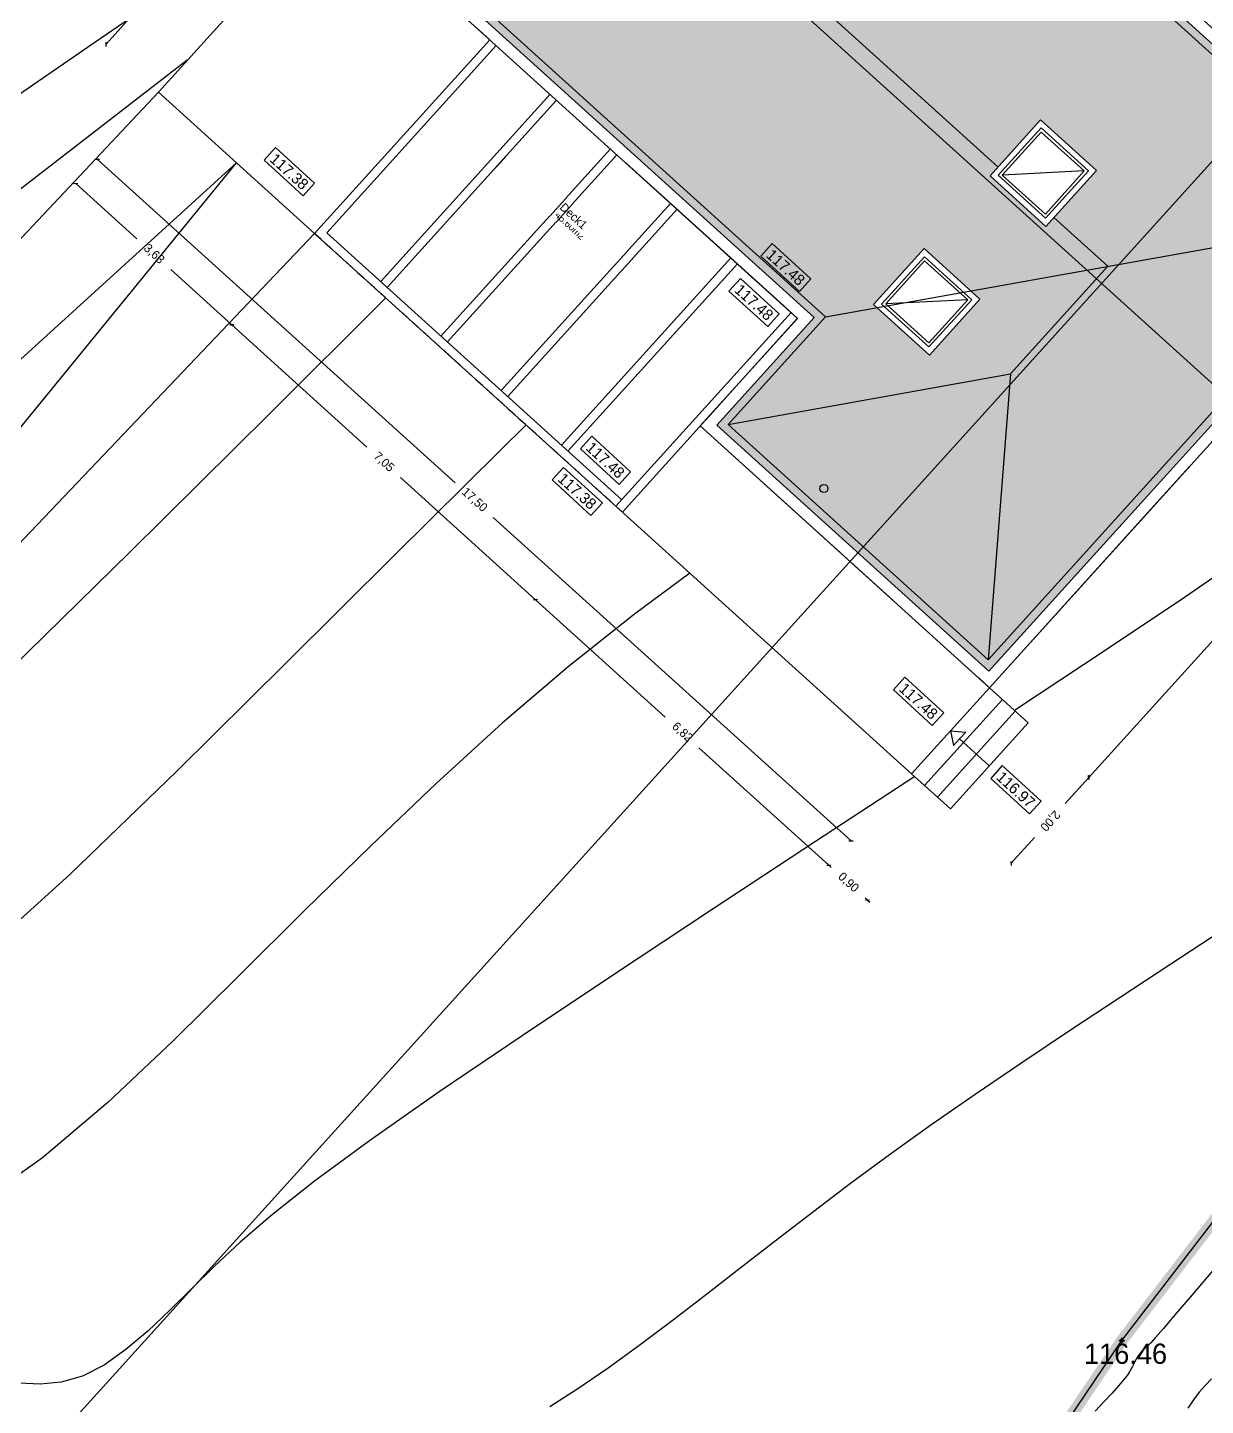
# Model space of a CAD drawing. Extents: x -196763 to -87623, y -65703 to -55832.
# Drawn here: x -87672.23 to -87651.93, y -65461.66 to -65437.92 of the extents above; entities that cross this region are included whole.
import ezdxf
from ezdxf.enums import TextEntityAlignment as Align

# ---------------------------------------------------------------- set-up
doc = ezdxf.new("R2010")
doc.units = 0
doc.header["$MEASUREMENT"] = 0
doc.header["$PDMODE"] = 34
doc.header["$PDSIZE"] = 0.05
doc.linetypes.add('DASHED', pattern=[70, 50, -20])
doc.layers.add('0_Limites_Terreno', color=30, linetype='DASHED', lineweight=35)
for name, color, linetype in [('0_PROP.aux', 6, 'Continuous'), ('0_PROP.aux.cotas', 30, 'Continuous'), ('0_pROP.aux.legenda', 7, 'Continuous'), ('0_PROP.corte', 10, 'Continuous'), ('0_PROP.corte.vaos', 160, 'Continuous'), ('0_PROP.trama', 251, 'Continuous'), ('0_PROP.vista1', 251, 'Continuous'), ('0_PROP.vista4', 140, 'Continuous'), ('0_PROPfinal', 4, 'Continuous'), ('CV', 8, 'Continuous'), ('CVD', 6, 'Continuous'), ('LEVTP_BERMA', 6, 'Continuous'), ('POINTS', 2, 'Continuous'), ('Z', 1, 'Continuous')]:
    doc.layers.add(name, color=color, linetype=linetype)
doc.styles.add('creativespace', font='GOTHIC.TTF')
doc.dimstyles.new('creativespace', dxfattribs={"dimtxt": 0.15, "dimasz": 0.05, "dimexe": 0.05, "dimexo": 0.05, "dimgap": 0.2, "dimtad": 0, "dimtoh": 1, "dimzin": 1, "dimtxsty": 'creativespace', "dimblk": 'OBLIQUE', "dimcen": 0, "dimclrd": 251, "dimclre": 256, "dimclrt": 30, "dimazin": 3, "dimtfac": 1, "dimtmove": 0, "dimatfit": 3, "dimldrblk": 'OBLIQUE', "dimfxl": 1, "dimlwd": -1, "dimlwe": -1, "dimarcsym": 0})

# ---------------------------------------------------------------- blocks, each defined once
blk = doc.blocks.new('_Oblique')
at = {"color": 0, "linetype": 'ByBlock', "lineweight": -2}
blk.add_line((-0.5, -0.5), (0.5, 0.5), dxfattribs=at)
blk = doc.blocks.new('*D221')
at = {"layer": '0_PROP.aux.cotas', "color": 251, "transparency": 16777216}
for p, q in [((-87671.397, -65440.612), (-87670.345, -65441.563)), ((-87668.707, -65443.045), (-87669.759, -65442.093))]:
    blk.add_line(p, q, dxfattribs=at)
at = {"layer": 'DEFPOINTS', "color": 0, "transparency": 16777216}
for p in [(-87671.397, -65440.612), (-87668.707, -65443.045), (-87668.707, -65443.045)]:
    blk.add_point(p, dxfattribs=at)
at = {"layer": '0_PROP.aux.cotas', "color": 251, "transparency": 16777216, "xscale": 0.05, "yscale": 0.05, "zscale": 0.05}
for p, rotation in [((-87671.397, -65440.612), 137.8568863659019), ((-87668.707, -65443.045), 317.8568863659019)]:
    blk.add_blockref('_Oblique', p, dxfattribs=dict(at, rotation=rotation))
at = {"layer": '0_PROP.aux.cotas', "color": 30, "transparency": 16777216, "insert": (-87670.052, -65441.828), "char_height": 0.15, "attachment_point": 5, "rotation": 317.8569, "style": 'creativespace'}
blk.add_mtext('3,63', dxfattribs=at)
blk = doc.blocks.new('*D222')
at = {"layer": '0_PROP.aux.cotas', "color": 251, "transparency": 16777216}
for p, q in [((-87668.707, -65443.045), (-87666.382, -65445.15)), ((-87663.477, -65447.779), (-87665.803, -65445.674))]:
    blk.add_line(p, q, dxfattribs=at)
at = {"layer": '0_PROP.aux.cotas', "transparency": 16777216}
blk.add_line((-87668.674, -65443.008), (-87668.674, -65443.008), dxfattribs=at)
at = {"layer": 'DEFPOINTS', "color": 0, "transparency": 16777216}
for p in [(-87668.707, -65443.045), (-87663.477, -65447.779), (-87663.477, -65447.779)]:
    blk.add_point(p, dxfattribs=at)
at = {"layer": '0_PROP.aux.cotas', "color": 251, "transparency": 16777216, "xscale": 0.05, "yscale": 0.05, "zscale": 0.05}
for p, rotation in [((-87668.707, -65443.045), 137.856957847918), ((-87663.477, -65447.779), 317.856957847918)]:
    blk.add_blockref('_Oblique', p, dxfattribs=dict(at, rotation=rotation))
at = {"layer": '0_PROP.aux.cotas', "color": 30, "transparency": 16777216, "insert": (-87666.092, -65445.412), "char_height": 0.15, "attachment_point": 5, "rotation": 317.857, "style": 'creativespace'}
blk.add_mtext('7,05', dxfattribs=at)
blk = doc.blocks.new('*D223')
at = {"layer": '0_PROP.aux.cotas', "color": 251, "transparency": 16777216}
for p, q in [((-87663.477, -65447.779), (-87661.239, -65449.803)), ((-87658.421, -65452.353), (-87660.659, -65450.329))]:
    blk.add_line(p, q, dxfattribs=at)
at = {"layer": 'DEFPOINTS', "color": 0, "transparency": 16777216}
for p in [(-87663.477, -65447.779), (-87658.421, -65452.353), (-87658.421, -65452.353)]:
    blk.add_point(p, dxfattribs=at)
at = {"layer": '0_PROP.aux.cotas', "color": 251, "transparency": 16777216, "xscale": 0.05, "yscale": 0.05, "zscale": 0.05}
for p, rotation in [((-87663.477, -65447.779), 137.856957847918), ((-87658.421, -65452.353), 317.856957847918)]:
    blk.add_blockref('_Oblique', p, dxfattribs=dict(at, rotation=rotation))
at = {"layer": '0_PROP.aux.cotas', "color": 30, "transparency": 16777216, "insert": (-87660.949, -65450.066), "char_height": 0.15, "attachment_point": 5, "rotation": 317.857, "style": 'creativespace'}
blk.add_mtext('6,82', dxfattribs=at)
blk = doc.blocks.new('*D224')
at = {"layer": '0_PROP.aux.cotas', "color": 251, "transparency": 16777216}
for p, q in [((-87671.02, -65440.196), (-87664.858, -65445.767)), ((-87658.04, -65451.932), (-87664.202, -65446.361))]:
    blk.add_line(p, q, dxfattribs=at)
at = {"layer": 'DEFPOINTS', "color": 0, "transparency": 16777216}
for p in [(-87671.02, -65440.196), (-87658.04, -65451.932), (-87658.04, -65451.932)]:
    blk.add_point(p, dxfattribs=at)
at = {"layer": '0_PROP.aux.cotas', "color": 251, "transparency": 16777216, "xscale": 0.05, "yscale": 0.05, "zscale": 0.05}
for p, rotation in [((-87671.02, -65440.196), 137.879987064216), ((-87658.04, -65451.932), 317.8799870642161)]:
    blk.add_blockref('_Oblique', p, dxfattribs=dict(at, rotation=rotation))
at = {"layer": '0_PROP.aux.cotas', "color": 30, "transparency": 16777216, "insert": (-87664.53, -65446.064), "char_height": 0.15, "attachment_point": 5, "rotation": 317.88, "style": 'creativespace'}
blk.add_mtext('17,50', dxfattribs=at)
blk = doc.blocks.new('*D225')
at = {"layer": '0_PROP.aux.cotas', "color": 251, "transparency": 16777216}
for p, q in [((-87658.421, -65452.353), (-87658.458, -65452.32)), ((-87658.421, -65452.353), (-87658.381, -65452.39)), ((-87657.754, -65452.957), (-87657.794, -65452.921)), ((-87657.754, -65452.957), (-87657.717, -65452.991))]:
    blk.add_line(p, q, dxfattribs=at)
at = {"layer": 'DEFPOINTS', "color": 0, "transparency": 16777216}
for p in [(-87658.421, -65452.353), (-87657.754, -65452.957), (-87657.754, -65452.957)]:
    blk.add_point(p, dxfattribs=at)
at = {"layer": '0_PROP.aux.cotas', "color": 251, "transparency": 16777216, "xscale": 0.05, "yscale": 0.05, "zscale": 0.05}
for p, rotation in [((-87658.421, -65452.353), 317.856957847918), ((-87657.754, -65452.957), 137.856957847918)]:
    blk.add_blockref('_Oblique', p, dxfattribs=dict(at, rotation=rotation))
at = {"layer": '0_PROP.aux.cotas', "color": 30, "transparency": 16777216, "insert": (-87658.088, -65452.655), "char_height": 0.15, "attachment_point": 5, "rotation": 317.857, "style": 'creativespace'}
blk.add_mtext('0,90', dxfattribs=at)
blk = doc.blocks.new('*D230')
at = {"layer": '0_PROP.aux.cotas', "color": 251, "transparency": 16777216}
for p, q in [((-87667.861, -65434.878), (-87669.104, -65436.251)), ((-87670.879, -65438.213), (-87669.636, -65436.839))]:
    blk.add_line(p, q, dxfattribs=at)
at = {"layer": '0_PROP.aux.cotas', "transparency": 16777216}
blk.add_line((-87667.824, -65434.911), (-87667.824, -65434.911), dxfattribs=at)
at = {"layer": 'DEFPOINTS', "color": 0, "transparency": 16777216}
for p in [(-87667.861, -65434.878), (-87670.879, -65438.213), (-87670.879, -65438.213)]:
    blk.add_point(p, dxfattribs=at)
at = {"layer": '0_PROP.aux.cotas', "color": 251, "transparency": 16777216, "xscale": 0.05, "yscale": 0.05, "zscale": 0.05}
for p, rotation in [((-87667.861, -65434.878), 47.85695784791795), ((-87670.879, -65438.213), 227.856957847918)]:
    blk.add_blockref('_Oblique', p, dxfattribs=dict(at, rotation=rotation))
at = {"layer": '0_PROP.aux.cotas', "color": 30, "transparency": 16777216, "insert": (-87669.37, -65436.545), "char_height": 0.15, "attachment_point": 5, "rotation": 47.857, "style": 'creativespace'}
blk.add_mtext('4,50', dxfattribs=at)
blk = doc.blocks.new('*D232')
at = {"layer": '0_PROP.aux.cotas', "color": 251, "transparency": 16777216}
for p, q in [((-87660.213, -65428.253), (-87654.054, -65433.828)), ((-87647.238, -65439.995), (-87653.398, -65434.421))]:
    blk.add_line(p, q, dxfattribs=at)
at = {"layer": 'DEFPOINTS', "color": 0, "transparency": 16777216}
for p in [(-87660.213, -65428.253), (-87647.238, -65439.995), (-87647.238, -65439.995)]:
    blk.add_point(p, dxfattribs=at)
at = {"layer": '0_PROP.aux.cotas', "color": 251, "transparency": 16777216, "xscale": 0.05, "yscale": 0.05, "zscale": 0.05}
for p, rotation in [((-87660.213, -65428.253), 137.856957847918), ((-87647.238, -65439.995), 317.856957847918)]:
    blk.add_blockref('_Oblique', p, dxfattribs=dict(at, rotation=rotation))
at = {"layer": '0_PROP.aux.cotas', "color": 30, "transparency": 16777216, "insert": (-87653.726, -65434.124), "char_height": 0.15, "attachment_point": 5, "rotation": 317.857, "style": 'creativespace'}
blk.add_mtext('17,50', dxfattribs=at)
blk = doc.blocks.new('*D233')
at = {"layer": '0_PROP.aux.cotas', "color": 251, "transparency": 16777216}
for p, q in [((-87653.944, -65450.842), (-87654.349, -65451.289)), ((-87655.285, -65452.324), (-87654.88, -65451.877))]:
    blk.add_line(p, q, dxfattribs=at)
at = {"layer": 'DEFPOINTS', "color": 0, "transparency": 16777216}
for p in [(-87653.944, -65450.842), (-87655.285, -65452.324), (-87655.285, -65452.324)]:
    blk.add_point(p, dxfattribs=at)
at = {"layer": '0_PROP.aux.cotas', "color": 251, "transparency": 16777216, "xscale": 0.05, "yscale": 0.05, "zscale": 0.05}
for p, rotation in [((-87653.944, -65450.842), 47.86049192823578), ((-87655.285, -65452.324), 227.8604919282358)]:
    blk.add_blockref('_Oblique', p, dxfattribs=dict(at, rotation=rotation))
at = {"layer": '0_PROP.aux.cotas', "color": 30, "transparency": 16777216, "insert": (-87654.614, -65451.583), "char_height": 0.15, "attachment_point": 5, "rotation": 227.8605, "style": 'creativespace'}
blk.add_mtext('2,00', dxfattribs=at)
blk = doc.blocks.new('*D234')
at = {"layer": '0_PROP.aux.cotas', "color": 251, "transparency": 16777216}
for p, q in [((-87646.562, -65442.685), (-87649.956, -65446.435)), ((-87653.942, -65450.84), (-87650.549, -65447.091))]:
    blk.add_line(p, q, dxfattribs=at)
at = {"layer": 'DEFPOINTS', "color": 0, "transparency": 16777216}
for p in [(-87646.562, -65442.685), (-87653.942, -65450.84), (-87653.942, -65450.84)]:
    blk.add_point(p, dxfattribs=at)
at = {"layer": '0_PROP.aux.cotas', "color": 251, "transparency": 16777216, "xscale": 0.05, "yscale": 0.05, "zscale": 0.05}
for p, rotation in [((-87646.562, -65442.685), 47.85695784791795), ((-87653.942, -65450.84), 227.856957847918)]:
    blk.add_blockref('_Oblique', p, dxfattribs=dict(at, rotation=rotation))
at = {"layer": '0_PROP.aux.cotas', "color": 30, "transparency": 16777216, "insert": (-87650.252, -65446.763), "char_height": 0.15, "attachment_point": 5, "rotation": 47.857, "style": 'creativespace'}
blk.add_mtext('11,00', dxfattribs=at)

msp = doc.modelspace()

# ---------------------------------------------------------------- linework, layer by layer
at = {"layer": '0_Limites_Terreno', "ltscale": 0.02, "const_width": 0.2, "flags": 128}
msp.add_lwpolyline([(-87647.584, -65452.996), (-87641.315, -65445.379), (-87635.629, -65437.761), (-87634.949, -65436.78), (-87666.061, -65418.638), (-87690.688, -65450.759), (-87691.578, -65451.874), (-87687.085, -65456.837), (-87685.113, -65459.47), (-87682.126, -65462.883), (-87679.652, -65465.174), (-87677.273, -65467.098), (-87672.38, -65470.618), (-87666.894, -65474.203), (-87665.591, -65475.054), (-87664.343, -65474.641), (-87661.971, -65471.926), (-87657.961, -65467.325), (-87653.375, -65460.543)], close=True, dxfattribs=at)
at = {"layer": '0_PROP.aux', "linetype": 'DASHED', "ltscale": 0.003}
for points in [[(-87667.28, -65441.471), (-87667.17, -65441.57)], [(-87666.242, -65442.411), (-87666.132, -65442.51)], [(-87662.089, -65446.168), (-87661.978, -65446.269)]]:
    msp.add_lwpolyline(points, dxfattribs=at)
at = {"layer": '0_PROP.aux.cotas'}
for points in [[(-87667.952, -65439.992), (-87668.149, -65440.21), (-87667.481, -65440.821), (-87667.284, -65440.603)], [(-87659.399, -65441.643), (-87659.596, -65441.861), (-87658.929, -65442.472), (-87658.731, -65442.254)], [(-87659.944, -65442.245), (-87660.142, -65442.463), (-87659.474, -65443.074), (-87659.276, -65442.856)], [(-87662.506, -65444.963), (-87662.703, -65445.181), (-87662.035, -65445.792), (-87661.838, -65445.574)], [(-87662.991, -65445.499), (-87663.188, -65445.717), (-87662.52, -65446.328), (-87662.323, -65446.11)], [(-87657.111, -65449.115), (-87657.308, -65449.333), (-87656.64, -65449.944), (-87656.443, -65449.726)], [(-87655.434, -65450.638), (-87655.631, -65450.857), (-87654.964, -65451.468), (-87654.766, -65451.25)]]:
    msp.add_lwpolyline(points, close=True, dxfattribs=at)
at = {"layer": '0_PROP.corte'}
for points in [[(-87664.495, -65437.923), (-87664.263, -65438.134)], [(-87664.263, -65438.134), (-87664.262, -65438.133)], [(-87664.263, -65438.134), (-87664.263, -65438.134)], [(-87659.867, -65442.111), (-87661.911, -65440.262)], [(-87659.2, -65442.715), (-87658.959, -65442.933)], [(-87658.959, -65442.933), (-87659.965, -65444.044)], [(-87660.468, -65444.6), (-87659.965, -65444.044)], [(-87660.468, -65444.6), (-87660.636, -65444.786), (-87657.319, -65447.788)], [(-87653.039, -65446.406), (-87652.213, -65445.493)], [(-87655.839, -65449.127), (-87655.653, -65449.295), (-87653.039, -65446.406)]]:
    msp.add_lwpolyline(points, dxfattribs=at)
at = {"layer": '0_PROP.corte.vaos', "linetype": 'Continuous'}
msp.add_lwpolyline([(-87659.2, -65442.715), (-87659.867, -65442.111)], dxfattribs=at)
at = {"layer": '0_PROP.vista1', "linetype": 'Continuous'}
for p, q in [((-87655.431, -65449.496), (-87656.773, -65450.979)), ((-87655.209, -65449.697), (-87656.55, -65451.18)), ((-87656.324, -65450.036), (-87656.064, -65450.061)), ((-87656.324, -65450.036), (-87656.273, -65450.293)), ((-87656.273, -65450.293), (-87656.169, -65450.177)), ((-87656.064, -65450.061), (-87656.169, -65450.177)), ((-87655.657, -65450.64), (-87656.169, -65450.177))]:
    msp.add_line(p, q, dxfattribs=at)
for points in [[(-87664.263, -65438.134), (-87667.281, -65441.469)], [(-87667.282, -65441.47), (-87656.995, -65450.777)], [(-87656.995, -65450.777), (-87656.328, -65451.381), (-87654.986, -65449.899), (-87655.653, -65449.295), (-87656.995, -65450.777)]]:
    msp.add_lwpolyline(points, dxfattribs=at)
at = {"layer": '0_PROP.vista4', "linetype": 'Continuous'}
for p, q in [((-87669.97, -65439.036), (-87667.281, -65441.469)), ((-87654.021, -65440.394), (-87655.433, -65440.465)), ((-87656.03, -65442.614), (-87657.442, -65442.685))]:
    msp.add_line(p, q, dxfattribs=at)
for points in [[(-87666.952, -65435.7), (-87669.97, -65439.036)], [(-87669.97, -65439.036), (-87685.964, -65456.036)], [(-87654.021, -65440.394), (-87654.762, -65439.723), (-87655.433, -65440.465), (-87654.692, -65441.136), (-87654.021, -65440.394)], [(-87683.65, -65458.659), (-87668.626, -65440.252), (-87686.004, -65456.067)], [(-87683.65, -65458.659), (-87667.282, -65441.469)], [(-87656.03, -65442.614), (-87656.771, -65441.943), (-87657.442, -65442.685), (-87656.701, -65443.356), (-87656.03, -65442.614)]]:
    msp.add_lwpolyline(points, dxfattribs=at)
for points in [[(-87653.809, -65440.384), (-87654.773, -65439.511), (-87655.645, -65440.475), (-87654.681, -65441.348)], [(-87653.95, -65440.391), (-87654.766, -65439.653), (-87655.504, -65440.468), (-87654.688, -65441.206)], [(-87655.818, -65442.604), (-87656.782, -65441.731), (-87657.654, -65442.695), (-87656.69, -65443.567)], [(-87655.959, -65442.611), (-87656.775, -65441.873), (-87657.513, -65442.688), (-87656.697, -65443.426)]]:
    msp.add_lwpolyline(points, close=True, dxfattribs=at)
msp.add_circle((-87658.507, -65445.864), 0.07, dxfattribs=at)
at = {"layer": '0_PROPfinal', "linetype": 'Continuous'}
for p, q in [((-87661.609, -65434.803), (-87655.508, -65440.324)), ((-87658.48, -65442.909), (-87648.753, -65441.163)), ((-87654.545, -65441.196), (-87653.617, -65442.036)), ((-87653.617, -65442.036), (-87655.293, -65443.889)), ((-87660.157, -65444.762), (-87655.293, -65443.889)), ((-87655.293, -65443.889), (-87655.677, -65448.816))]:
    msp.add_line(p, q, dxfattribs=at)
msp.add_lwpolyline([(-87667.17, -65441.57), (-87667.17, -65441.57)], dxfattribs=at)
at = {"layer": 'CV', "linetype": 'Continuous'}
for points in [[(-87669.474, -65438.487, 0), (-87674.715, -65442.536, 0)], [(-87666.055, -65442.58, 0), (-87668.061, -65444.578, 0), (-87668.061, -65444.578, 0), (-87670.468, -65446.968, 0), (-87672.811, -65449.255, 0)], [(-87663.638, -65444.767, 0), (-87664.079, -65445.201, 0), (-87665.9, -65447.006, 0), (-87667.775, -65448.873, 0), (-87667.775, -65448.873, 0), (-87669.654, -65450.735, 0), (-87671.499, -65452.514, 0), (-87673.277, -65454.123, 0)], [(-87651.178, -65446.973, 0), (-87652.279, -65447.729, 0), (-87653.643, -65448.643, 0), (-87655.204, -65449.678, 0), (-87655.219, -65449.688, 0)], [(-87656.943, -65450.824, 0), (-87658.653, -65451.947, 0), (-87658.653, -65451.947, 0), (-87660.412, -65453.103, 0), (-87662.116, -65454.228, 0), (-87663.708, -65455.29, 0), (-87665.134, -65456.258, 0), (-87666.338, -65457.101, 0), (-87666.338, -65457.101, 0), (-87667.283, -65457.797, 0), (-87668.005, -65458.369, 0), (-87668.561, -65458.846, 0), (-87669.006, -65459.261, 0), (-87669.395, -65459.645, 0), (-87669.395, -65459.645, 0), (-87669.775, -65460.02, 0), (-87670.154, -65460.377, 0), (-87670.531, -65460.697, 0), (-87670.906, -65460.963, 0), (-87671.278, -65461.155, 0), (-87671.278, -65461.155, 0), (-87671.645, -65461.261, 0), (-87672.01, -65461.295, 0), (-87672.372, -65461.273, 0)], [(-87651.663, -65453.488, 0), (-87652.529, -65454.057, 0), (-87652.529, -65454.057, 0), (-87653.4, -65454.629, 0), (-87654.259, -65455.196, 0), (-87655.097, -65455.756, 0), (-87655.902, -65456.302, 0), (-87656.665, -65456.833, 0), (-87656.665, -65456.833, 0), (-87657.377, -65457.343, 0), (-87658.046, -65457.837, 0), (-87658.682, -65458.318, 0), (-87659.297, -65458.791, 0), (-87659.902, -65459.26, 0), (-87659.902, -65459.26, 0), (-87660.503, -65459.727, 0), (-87661.096, -65460.182, 0), (-87661.673, -65460.616, 0), (-87662.225, -65461.017, 0), (-87662.746, -65461.375, 0), (-87662.746, -65461.375, 0), (-87663.229, -65461.682, 0)], [(-87651.807, -65459.332, 0), (-87652.165, -65459.756, 0), (-87652.453, -65460.094, 0), (-87652.453, -65460.094, 0), (-87652.659, -65460.333, 0), (-87652.794, -65460.488, 0), (-87652.876, -65460.578, 0), (-87652.923, -65460.626, 0), (-87652.952, -65460.653, 0), (-87652.952, -65460.653, 0), (-87652.978, -65460.677, 0), (-87653.004, -65460.701, 0), (-87653.03, -65460.727, 0), (-87653.055, -65460.755, 0), (-87653.079, -65460.786, 0), (-87653.079, -65460.786, 0), (-87653.103, -65460.822, 0), (-87653.126, -65460.86, 0), (-87653.148, -65460.901, 0), (-87653.17, -65460.943, 0), (-87653.192, -65460.986, 0), (-87653.192, -65460.986, 0), (-87653.214, -65461.03, 0), (-87653.243, -65461.08, 0), (-87653.284, -65461.141, 0), (-87653.344, -65461.219, 0), (-87653.429, -65461.319, 0), (-87653.429, -65461.319, 0), (-87653.542, -65461.446, 0), (-87653.68, -65461.594, 0), (-87653.836, -65461.76, 0)], [(-87651.827, -65461.202, 0), (-87651.934, -65461.31, 0), (-87652.039, -65461.428, 0), (-87652.141, -65461.56, 0), (-87652.141, -65461.56, 0), (-87652.239, -65461.706, 0)]]:
    msp.add_polyline3d(points, dxfattribs=at)
at = {"layer": 'CVD', "linetype": 'Continuous'}
for points in [[(-87668.401, -65436.351, 0), (-87671.176, -65438.256, 0), (-87671.176, -65438.256, 0), (-87673.952, -65440.164, 0)], [(-87660.815, -65447.321, 0), (-87661.771, -65448.028, 0), (-87662.912, -65448.933, 0), (-87662.912, -65448.933, 0), (-87664.05, -65449.908, 0), (-87665.186, -65450.944, 0), (-87666.32, -65452.024, 0), (-87667.453, -65453.134, 0), (-87668.585, -65454.259, 0), (-87668.585, -65454.259, 0), (-87669.717, -65455.377, 0), (-87670.846, -65456.441, 0), (-87671.971, -65457.396, 0), (-87673.088, -65458.186, 0)]]:
    msp.add_polyline3d(points, dxfattribs=at)
at = {"layer": 'LEVTP_BERMA', "linetype": 'Continuous'}
for p, q in [((-87653.375, -65460.543), (-87647.584, -65452.996)), ((-87657.961, -65467.325), (-87653.375, -65460.543))]:
    msp.add_line(p, q, dxfattribs=at)
at = {"layer": 'POINTS'}
msp.add_point((-87653.375, -65460.543, 116.463), dxfattribs=at)

# ---------------------------------------------------------------- texts
at = {"layer": '0_PROP.aux.cotas', "color": 255, "linetype": 'ByBlock', "char_height": 0.19, "attachment_point": 5, "rotation": 317.857}
for s, insert in [('{\\C256;117.38}', (-87667.719, -65440.404)), ('{\\C256;117.48}', (-87659.166, -65442.055)), ('{\\C256;117.48}', (-87659.711, -65442.657)), ('{\\C256;117.48}', (-87662.273, -65445.375)), ('{\\C256;117.38}', (-87662.758, -65445.911)), ('{\\C256;117.48}', (-87656.878, -65449.527)), ('{\\C256;116.97}', (-87655.201, -65451.051))]:
    msp.add_mtext(s, dxfattribs=dict(at, insert=insert))
at = {"layer": 'Z'}
msp.add_text(' 116.46', height=0.35, dxfattribs=at).set_placement((-87653.375, -65460.943, 116.463), align=Align.CENTER)

# ---------------------------------------------------------------- dimensions: what is measured, and where the dimension line sits
at = {"layer": '0_PROP.aux.cotas'}
dim = msp.add_linear_dim(base=(-87647.238, -65439.995), p1=(-87660.213, -65428.253), p2=(-87647.238, -65439.995), angle=317.857, dimstyle='creativespace', dxfattribs=at)
dim.commit()
dim.dimension.update_dxf_attribs({"geometry": '*D232', "text_midpoint": (-87653.726, -65434.124)})
for p1, p2, picture, middle in [((-87667.861, -65434.878), (-87670.879, -65438.213), '*D230', (-87669.37, -65436.545)), ((-87671.02, -65440.196), (-87658.04, -65451.932), '*D224', (-87664.53, -65446.064)), ((-87671.397, -65440.612), (-87668.707, -65443.045), '*D221', (-87670.052, -65441.828)), ((-87646.562, -65442.685), (-87653.942, -65450.84), '*D234', (-87650.252, -65446.763)), ((-87668.707, -65443.045), (-87663.477, -65447.779), '*D222', (-87666.092, -65445.412)), ((-87663.477, -65447.779), (-87658.421, -65452.353), '*D223', (-87660.949, -65450.066)), ((-87653.944, -65450.842), (-87655.285, -65452.324), '*D233', (-87654.614, -65451.583)), ((-87658.421, -65452.353), (-87657.754, -65452.957), '*D225', (-87658.088, -65452.655))]:
    dim = msp.add_aligned_dim(p1=p1, p2=p2, distance=0, dimstyle='creativespace', dxfattribs=at)
    dim.commit()
    dim.dimension.update_dxf_attribs({"geometry": picture, "text_midpoint": middle})

# ---------------------------------------------------------------- next in the draw order: texts
at = {"layer": '0_pROP.aux.legenda', "insert": (-87662.693, -65441.591), "char_height": 0.12, "width": 1.87562, "attachment_point": 9, "rotation": 317.4277, "bg_fill": 2}
msp.add_mtext('{\\fCentury Gothic|b0|i0|c0|p34;45.60m2}', dxfattribs=at)

# ---------------------------------------------------------------- next in the draw order: linework, layer by layer
at = {"layer": '0_PROPfinal', "linetype": 'Continuous'}
for points in [[(-87664.262, -65438.133), (-87667.281, -65441.47)], [(-87664.151, -65438.234), (-87667.07, -65441.459)]]:
    msp.add_lwpolyline(points, dxfattribs=at)

# ---------------------------------------------------------------- next in the draw order: texts
at = {"layer": '0_pROP.aux.legenda', "insert": (-87660.699, -65443.218), "char_height": 0.145, "width": 3.22256, "attachment_point": 9, "rotation": 317.4277, "bg_fill": 2}
msp.add_mtext('\\pxql;{\\fCentury Gothic|b0|i0|c0|p34;Deck1}', dxfattribs=at)

# ---------------------------------------------------------------- next in the draw order: hatches: boundary and pattern name
at = {"layer": '0_PROP.trama', "linetype": 'Continuous', "transparency": 33554503}
h = msp.add_hatch(dxfattribs=at)
h.set_pattern_fill('ANSI36', scale=0.2, angle=90)
h.set_pattern_definition([(92.856958, (-87926.334145, -65715.086383), (-0.0271495435, 0.0424495558), [0.0625, -0.0125, 0, -0.0125])])
h.paths.add_polyline_path([(-87648.58, -65441.132), (-87651.387, -65438.592), (-87654.146, -65440.079), (-87653.809, -65440.384), (-87654.681, -65441.348), (-87655.645, -65440.475), (-87654.773, -65439.511), (-87654.146, -65440.079), (-87651.387, -65438.592), (-87661.235, -65429.68), (-87666.67, -65435.686), (-87658.969, -65442.654), (-87657.619, -65442.727), (-87657.654, -65442.695), (-87656.782, -65441.731), (-87655.818, -65442.604), (-87656.69, -65443.567), (-87657.619, -65442.727), (-87658.969, -65442.654), (-87658.677, -65442.919), (-87660.354, -65444.772), (-87655.668, -65449.012)])

# ---------------------------------------------------------------- next in the draw order: linework, layer by layer
at = {"layer": '0_PROP.aux', "linetype": 'DASHED', "ltscale": 0.003}
msp.add_lwpolyline([(-87667.282, -65441.469), (-87661.978, -65446.269)], dxfattribs=at)
at = {"layer": '0_PROP.vista1', "linetype": 'Continuous'}
msp.add_lwpolyline([(-87661.249, -65429.398), (-87648.274, -65441.14), (-87655.653, -65449.295), (-87660.636, -65444.786), (-87658.959, -65442.933), (-87666.952, -65435.7), (-87661.249, -65429.398)], dxfattribs=at)
at = {"layer": '0_PROP.vista4', "linetype": 'Continuous'}
for points in [[(-87661.235, -65429.68), (-87648.556, -65441.154), (-87655.668, -65449.012), (-87660.354, -65444.772), (-87658.677, -65442.919), (-87666.67, -65435.686)], [(-87661.225, -65429.877), (-87648.753, -65441.163), (-87655.677, -65448.816), (-87660.157, -65444.762), (-87658.48, -65442.909), (-87666.473, -65435.676)]]:
    msp.add_lwpolyline(points, close=True, dxfattribs=at)
at = {"layer": '0_PROPfinal', "linetype": 'Continuous'}
msp.add_line((-87632.644, -65461.405), (-87678.795, -65419.642), dxfattribs=at)
msp.add_ray((-87789.64, -65592.525), (0.6709838, 0.741472), dxfattribs=at)
for points in [[(-87663.224, -65439.073), (-87666.142, -65442.298)], [(-87663.113, -65439.173), (-87666.031, -65442.399)], [(-87662.185, -65440.012), (-87665.104, -65443.238)], [(-87662.074, -65440.113), (-87664.993, -65443.338)], [(-87661.147, -65440.952), (-87664.066, -65444.178)], [(-87661.036, -65441.052), (-87663.954, -65444.278)], [(-87667.07, -65441.459), (-87661.989, -65446.057)], [(-87660.108, -65441.891), (-87663.027, -65445.117)], [(-87659.997, -65441.992), (-87662.916, -65445.218)], [(-87659.07, -65442.831), (-87662.089, -65446.167)], [(-87658.959, -65442.932), (-87661.978, -65446.269)]]:
    msp.add_lwpolyline(points, dxfattribs=at)

doc.saveas('drawing.dxf')
